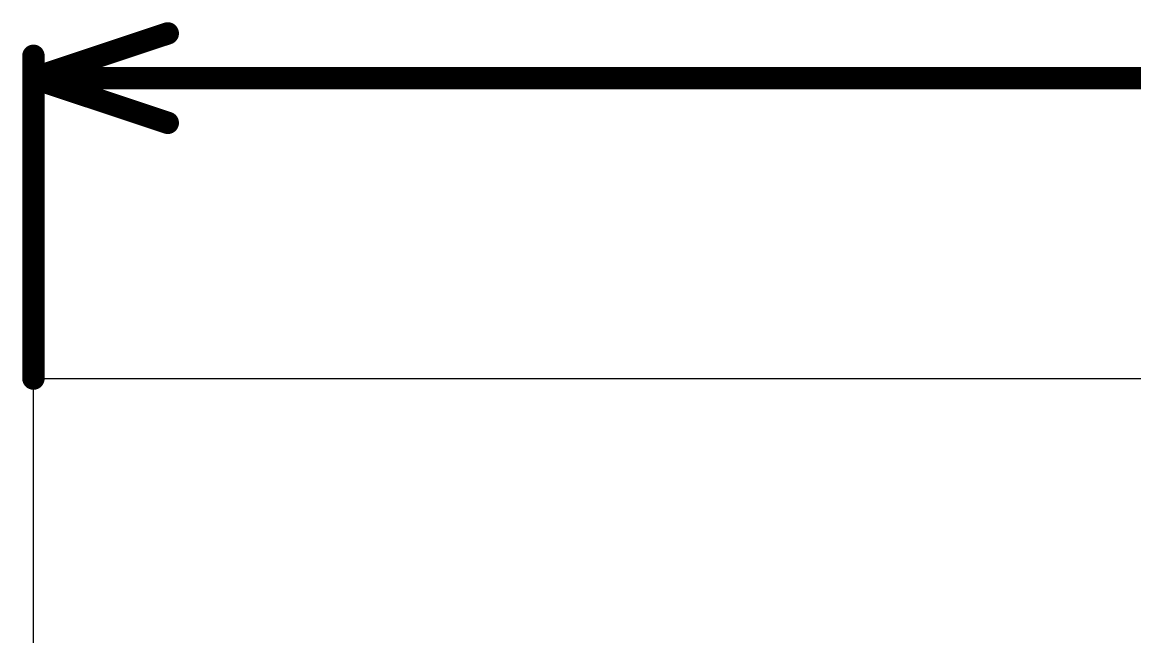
# Model space of a CAD drawing. Header units: millimetres. Extents: x 34 to 168, y 52 to 76.
# Drawn here: x 33.84 to 46.46, y 69.36 to 76.34 of the extents above; entities that cross this region are included whole.
import ezdxf

# ---------------------------------------------------------------- set-up
doc = ezdxf.new("R2010")
doc.units = ezdxf.units.MM
doc.layers.add('Mechanical1', color=6, linetype='Continuous')
doc.layers.add('Mechanical2', color=216, linetype='Continuous')

msp = doc.modelspace()

# ---------------------------------------------------------------- linework, layer by layer
at = {"layer": 'Mechanical1', "const_width": 0.254}
for points in [[(33.962, 75.7), (35.486, 76.208)], [(33.962, 72.288), (33.962, 75.954)], [(33.962, 75.7), (93.287, 75.7)], [(33.962, 75.7), (35.486, 75.192)]]:
    msp.add_lwpolyline(points, dxfattribs=at)
at = {"layer": 'Mechanical1', "const_width": 0.127}
for points in [[(35.423, 76.208, 1), (35.55, 76.208, 1)], [(33.899, 75.954, 1), (34.026, 75.954, 1)], [(33.899, 75.7, 1), (34.026, 75.7, 1)], [(33.899, 75.7, 1), (34.026, 75.7, 1)], [(33.899, 75.7, 1), (34.026, 75.7, 1)], [(35.423, 75.192, 1), (35.55, 75.192, 1)], [(33.899, 72.288, 1), (34.026, 72.288, 1)]]:
    msp.add_lwpolyline(points, format="xyb", close=True, dxfattribs=at)
at = {"layer": 'Mechanical1'}
for points in [[(33.962, 72.288), (162.362, 72.288)], [(33.962, 52.308), (33.962, 72.288)], [(33.962, 72.288), (33.962, 72.288)], [(33.962, 52.308), (33.962, 72.288)]]:
    msp.add_lwpolyline(points, dxfattribs=at)
msp.add_lwpolyline([(33.962, 72.288, 1), (33.962, 72.288, 1)], format="xyb", close=True, dxfattribs=at)
msp.add_lwpolyline([(33.962, 72.288, 1), (33.962, 72.288, 1)], format="xyb", close=True, dxfattribs=at)
msp.add_lwpolyline([(33.962, 72.288, 1), (33.962, 72.288, 1)], format="xyb", close=True, dxfattribs=at)
msp.add_lwpolyline([(33.962, 72.288, 1), (33.962, 72.288, 1)], format="xyb", close=True, dxfattribs=at)
msp.add_lwpolyline([(33.962, 72.288, 1), (33.962, 72.288, 1)], format="xyb", close=True, dxfattribs=at)
at = {"layer": 'Mechanical2', "const_width": 0.0127}
for points in [[(33.962, 72.078), (33.962, 72.278)], [(33.962, 52.508), (33.962, 72.078)]]:
    msp.add_lwpolyline(points, dxfattribs=at)
at = {"layer": 'Mechanical2', "const_width": 0.00635}
for points in [[(33.959, 72.278, 1), (33.966, 72.278, 1)], [(33.959, 72.078, 1), (33.966, 72.078, 1)], [(33.959, 72.078, 1), (33.966, 72.078, 1)]]:
    msp.add_lwpolyline(points, format="xyb", close=True, dxfattribs=at)

doc.saveas('drawing.dxf')
